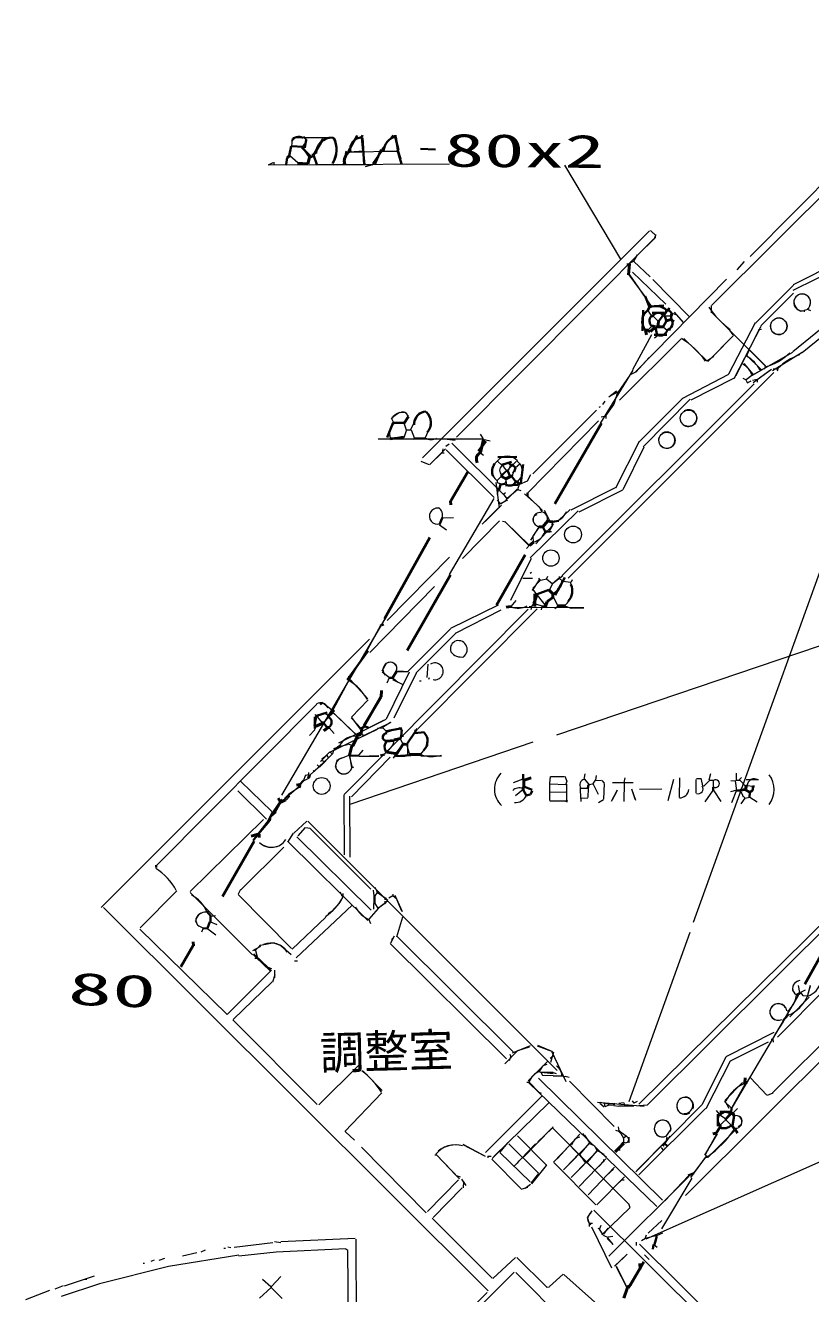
# Model space of a CAD drawing. Header units: millimetres. Extents: x -22015 to 140060, y -26591 to 87788.
# Drawn here: x 64660 to 81450, y 42796 to 69924 of the extents above; entities that cross this region are included whole.
import ezdxf

# ---------------------------------------------------------------- set-up
doc = ezdxf.new("R2010")
doc.units = ezdxf.units.MM
for name, color, linetype, lineweight in [('A_MED', 9, 'CONTINUOUS', 20), ('A_THIN', 8, 'CONTINUOUS', 15), ('CHECK', 2, 'CONTINUOUS', 35), ('P_LEADER', 140, 'CONTINUOUS', 20), ('P_NOMARK', 6, 'CONTINUOUS', 35), ('P_R', 5, 'CONTINUOUS', 40), ('P_R_MARK', 5, 'CONTINUOUS', 25), ('P_SIZE', 140, 'CONTINUOUS', 13), ('SYM', 4, 'CONTINUOUS', 25), ('TEXT', 7, 'CONTINUOUS', 13), ('TEXT_SHAPE', 7, 'CONTINUOUS', 30)]:
    doc.layers.add(name, color=color, linetype=linetype, lineweight=lineweight)
doc.styles.add('JP', font='msgothic.ttc')

msp = doc.modelspace()

# ---------------------------------------------------------------- linework, layer by layer
at = {"layer": 'A_MED', "lineweight": 20}
for p, q in [((72519, 67575), (72283, 67276)), ((70358, 67335), (70369, 67504)), ((71241, 67519), (70378, 67521)), ((70668, 67452), (70576, 67322)), ((70602, 67541), (70663, 67490)), ((70606, 67544), (70675, 67460)), ((70317, 67140), (70487, 66989)), ((71597, 67215), (72614, 67241)), ((71885, 67236), (71598, 67213)), ((71893, 67235), (71916, 66947)), ((72313, 67235), (72614, 67235)), ((69952, 66985), (69851, 66931)), ((71241, 66933), (69851, 66944)), ((69971, 66997), (69970, 66946)), ((69970, 66948), (70241, 66938)), ((69970, 66945), (72089, 66943)), ((73731, 66952), (70886, 66940)), ((76190, 66936), (77384, 64920)), ((78056, 65509), (78123, 65447)), ((78136, 65431), (78101, 65347)), ((78130, 65450), (78123, 65382)), ((78093, 65353), (73879, 61114)), ((78125, 65377), (77749, 65008)), ((77668, 64884), (77567, 64832)), ((77743, 65013), (77662, 64882)), ((82259, 64844), (81072, 64252)), ((77561, 64590), (77904, 64122)), ((77574, 64590), (78038, 63920)), ((78484, 63767), (78586, 63733)), ((79327, 63931), (79327, 63779)), ((78528, 63617), (78435, 63393)), ((79813, 62370), (80392, 63492)), ((78045, 63303), (77643, 62556)), ((78294, 63473), (78380, 63408)), ((81271, 62926), (80632, 62537)), ((76965, 61420), (77654, 62552)), ((80367, 62531), (80197, 62440)), ((80611, 62562), (80224, 62275)), ((80752, 62580), (80736, 62529)), ((80002, 62376), (80070, 62342)), ((80066, 62341), (80100, 62274)), ((77320, 62073), (77240, 61821)), ((72496, 61534), (72662, 61649)), ((72897, 61275), (73079, 61627)), ((73076, 61639), (73223, 61663)), ((77242, 61824), (77062, 61570)), ((72538, 61421), (72490, 61520)), ((72751, 61425), (72805, 61275)), ((73331, 61372), (73209, 61103)), ((72808, 61270), (72750, 61104)), ((72800, 61273), (72902, 61273)), ((72908, 61276), (72979, 61091)), ((73206, 61093), (72969, 61085)), ((74384, 61179), (74450, 61077)), ((74444, 61076), (74595, 61037)), ((73301, 60523), (73125, 60593)), ((74749, 60190), (75164, 60605)), ((74763, 60599), (74848, 60515)), ((74862, 60513), (74947, 60395)), ((75030, 60517), (74981, 60398)), ((75174, 60604), (75242, 60537)), ((74950, 60395), (74851, 60308)), ((74931, 60228), (74931, 60160)), ((75086, 60346), (75068, 60278)), ((74745, 60194), (74745, 60143)), ((74747, 60149), (74832, 60116)), ((75179, 60002), (74970, 59795)), ((73731, 58178), (74683, 59806)), ((75405, 59857), (75717, 59544)), ((75751, 59551), (75866, 59337)), ((74862, 59319), (74930, 59303)), ((75639, 59196), (75464, 58914)), ((75644, 59195), (75513, 58996)), ((75507, 58994), (75518, 58877)), ((75440, 58805), (75372, 58737)), ((75648, 58062), (75493, 57836)), ((75807, 58082), (75671, 58047)), ((75806, 58084), (75926, 57984)), ((75821, 57464), (75506, 57871)), ((75669, 58051), (75512, 57885)), ((75929, 57980), (75860, 57845)), ((75530, 57562), (75482, 57492)), ((75955, 57685), (76042, 57509)), ((74825, 57413), (73853, 56918)), ((75974, 57469), (75021, 57476)), ((76601, 57465), (75787, 57475)), ((75979, 57451), (76046, 57504)), ((72349, 57229), (70134, 53455)), ((72260, 57102), (71923, 56481)), ((72072, 56759), (71962, 56556)), ((72374, 56276), (72284, 56109)), ((73267, 56260), (73242, 55974)), ((71572, 55906), (71236, 55278)), ((72287, 56095), (72448, 55972)), ((72509, 55935), (72717, 55831)), ((72524, 55961), (72624, 55875)), ((73015, 56071), (72536, 55103)), ((72735, 56112), (72599, 56101)), ((72599, 56104), (72836, 56104)), ((70847, 55187), (70883, 55138)), ((71132, 55129), (71032, 55008)), ((71237, 55237), (71748, 54735)), ((71629, 55112), (71843, 54881)), ((71634, 55118), (71819, 54869)), ((71153, 54901), (71266, 54777)), ((72474, 55012), (71862, 54710)), ((72307, 54890), (72188, 54881)), ((72371, 54813), (72284, 54673)), ((72391, 54805), (72645, 54892)), ((73191, 54800), (73259, 54688)), ((71546, 54556), (71648, 54525)), ((72677, 54667), (72729, 54550)), ((72812, 54550), (72873, 54328)), ((72831, 54547), (72831, 54331)), ((71248, 54411), (71229, 54344)), ((71584, 54310), (71646, 54046)), ((71590, 54312), (71635, 54044)), ((71877, 54419), (71788, 54321)), ((71797, 54296), (72221, 54296)), ((71798, 54295), (72221, 54304)), ((72374, 54398), (72340, 54330)), ((73251, 54516), (73110, 54338)), ((73114, 54297), (73559, 54298)), ((70811, 53988), (70828, 53971)), ((70899, 54109), (70933, 54075)), ((70549, 53652), (70288, 53473)), ((70501, 53627), (70299, 53456)), ((77792, 53585), (78267, 53592)), ((71602, 52134), (71601, 53435)), ((70659, 52769), (70743, 52755)), ((70184, 52346), (69268, 51436)), ((69263, 51440), (69211, 51339)), ((72179, 51373), (72129, 51305)), ((68558, 50596), (68734, 50472)), ((69993, 49614), (69944, 49461)), ((81185, 49389), (81214, 49236)), ((81183, 49172), (79770, 46783)), ((81232, 49235), (81283, 49173)), ((81336, 49291), (81236, 49237)), ((81286, 49172), (81388, 49169)), ((80963, 48849), (80963, 48764)), ((80873, 48622), (80682, 48340)), ((75453, 48094), (75072, 47941)), ((75409, 47346), (75824, 47760)), ((75949, 47960), (75888, 47740)), ((79729, 47766), (79211, 46750)), ((75945, 47456), (76131, 47454)), ((76131, 47458), (76198, 47440)), ((76293, 47338), (77252, 46373)), ((80639, 47086), (80523, 47035)), ((77129, 46835), (77214, 46835)), ((77960, 46827), (77776, 46811)), ((77776, 45337), (79203, 46756)), ((79429, 46716), (79498, 46633)), ((79514, 46400), (79890, 46753)), ((79720, 46652), (79637, 46549)), ((75940, 46362), (75922, 46328)), ((77393, 46224), (77446, 46124)), ((77449, 46126), (77448, 46024)), ((77501, 46158), (77452, 46122)), ((77560, 46143), (77560, 46025)), ((79444, 46222), (79197, 45762)), ((76668, 45586), (76292, 45984)), ((76713, 46013), (76510, 45771)), ((73449, 45767), (73943, 45250)), ((74634, 45671), (75255, 45043)), ((74788, 45836), (74642, 45690)), ((76889, 45841), (76327, 45281)), ((79218, 45738), (78881, 45283)), ((79207, 45724), (78949, 45371)), ((79209, 45756), (79209, 45722)), ((77254, 45503), (76693, 44912)), ((74029, 45193), (74024, 45058)), ((75264, 45034), (75402, 45074)), ((77472, 45293), (76876, 44695)), ((78911, 45266), (78261, 44183)), ((73359, 44409), (74641, 43129)), ((77011, 44048), (77119, 43994)), ((78286, 44093), (78152, 44036)), ((71515, 43758), (71554, 43724)), ((78101, 43844), (78168, 43792)), ((69918, 42960), (69918, 42926)), ((75797, 42932), (75865, 42943))]:
    msp.add_line(p, q, dxfattribs=at)
for centre, radius, start, end in [((81304, 64020), 214, 171.6792, 253.6927), ((72731, 61367), 280, 82.5114, 145.8891), ((72732, 61547), 105, 278.0381, 124.5117), ((73109, 61461), 223, 338.2107, 58.6173), ((78836, 61525), 179, 149.5946, 119.0296), ((72714, 61193), 271, 125.9124, 202.6294), ((78374, 61052), 175, 161.4678, 126.9482), ((74890, 60394), 252, 121.8731, 234.0747), ((74966, 60440), 271, 38.1072, 141.8115), ((74934, 60404), 133, 127.7681, 226.5723), ((75023, 60385), 268, 305.8327, 34.3765), ((75616, 59348), 108, 102.2466, 233.6342), ((75666, 59352), 150, 81.3767, 260.2619), ((75671, 59365), 155, 342.5862, 82.2473), ((75926, 57846), 426, 310.2802, 22.8537), ((72462, 56143), 158, 24.4518, 226.7197), ((72466, 56168), 138, 334.2595, 129.6874), ((73416, 56107), 180, 257.4052, 120.5217), ((70973, 55276), 162, 16.45, 123.0338), ((71035, 55032), 165, 50.233, 140.998), ((72723, 54691), 401, 248.8664, 293.8157), ((73351, 54995), 710, 250.7298, 286.6234), ((71471, 54094), 180, 190.8458, 341.7543), ((68499, 50832), 213, 194.6482, 261.6621), ((68514, 50744), 212, 84.4412, 170.8773), ((68452, 50786), 148, 96.6876, 240.4088), ((78766, 46814), 180, 338.6665, 303.3797)]:
    msp.add_arc(centre, radius, start, end, dxfattribs=at)
at = {"layer": 'A_THIN', "lineweight": 15}
for p, q in [((80159, 64983), (85048, 69924)), ((84237, 68826), (79340, 63938)), ((71930, 66908), (72168, 66971)), ((73148, 60672), (78002, 65532)), ((78028, 65538), (78135, 65437)), ((77667, 64870), (78020, 64547)), ((77670, 64873), (78019, 64546)), ((80028, 64877), (79869, 64696)), ((82130, 64909), (81074, 64376)), ((77520, 64825), (77571, 64825)), ((77645, 64647), (78357, 63959)), ((78945, 50741), (83966, 64675)), ((77712, 62521), (79649, 64493)), ((78078, 64487), (78850, 63698)), ((81081, 64366), (80269, 63552)), ((82817, 64366), (81069, 62939)), ((80387, 63496), (81081, 64196)), ((82859, 64215), (81272, 62923)), ((77972, 63827), (78043, 63711)), ((78532, 63787), (78727, 63570)), ((80483, 62637), (79346, 63779)), ((81311, 63832), (81311, 63798)), ((81397, 63846), (81312, 63828)), ((81395, 63844), (81446, 63828)), ((78058, 63491), (77973, 63406)), ((78076, 63710), (78194, 63592)), ((78330, 63711), (78465, 63711)), ((78586, 63729), (78672, 63630)), ((80262, 63560), (79694, 62461)), ((78680, 63219), (77366, 61910)), ((78177, 63286), (78110, 63234)), ((79235, 62741), (78741, 63227)), ((79800, 63293), (79255, 62736)), ((79799, 63294), (79373, 62854)), ((79718, 63408), (79788, 63308)), ((79857, 62434), (80341, 63402)), ((80397, 63421), (80329, 63405)), ((80131, 62973), (80081, 62854)), ((80149, 62977), (80486, 62640)), ((77996, 62823), (77711, 62504)), ((79382, 62843), (79234, 62741)), ((80019, 62695), (80218, 62467)), ((80097, 62859), (80385, 62572)), ((80195, 62437), (81073, 62934)), ((80664, 62496), (76265, 58099)), ((77585, 62440), (77330, 62068)), ((77718, 62513), (77581, 62442)), ((79696, 62455), (78696, 61939)), ((80195, 62438), (80073, 62341)), ((80593, 62552), (80308, 62344)), ((80462, 62578), (80359, 62547)), ((80481, 62631), (80463, 62580)), ((80647, 62581), (80749, 62581)), ((80243, 62256), (76138, 58157)), ((79803, 62371), (78888, 61907)), ((80171, 62312), (80103, 62278)), ((80307, 62348), (80205, 62331)), ((80308, 62344), (80308, 62294)), ((77052, 61886), (77002, 61818)), ((77319, 62082), (77133, 61980)), ((77301, 62101), (77137, 61972)), ((78701, 61933), (77785, 61019)), ((78873, 61926), (77873, 60909)), ((72773, 61650), (72851, 61565)), ((76872, 61694), (75508, 60329)), ((76953, 61765), (76919, 61747)), ((76912, 61467), (75403, 59926)), ((77070, 61565), (76969, 61544)), ((77070, 61564), (77070, 61513)), ((72461, 61070), (72206, 61070)), ((74442, 61072), (72207, 61073)), ((72747, 61084), (72968, 61072)), ((73682, 61071), (73851, 61053)), ((74443, 61073), (73968, 61070)), ((73572, 60790), (73310, 60532)), ((73646, 60868), (73311, 60531)), ((73589, 60869), (73574, 60784)), ((73578, 60784), (73612, 60784)), ((73718, 60963), (73647, 60917)), ((73659, 60848), (74687, 59824)), ((74887, 59881), (73781, 60990)), ((74390, 60783), (74456, 60731)), ((77784, 61022), (77277, 60023)), ((77887, 60900), (77432, 59988)), ((73301, 60523), (73139, 60585)), ((75235, 60535), (75137, 60462)), ((75096, 60384), (75074, 60353)), ((75104, 60379), (75086, 60345)), ((75463, 60309), (75388, 60178)), ((75462, 60310), (75392, 60176)), ((74707, 60072), (74776, 59990)), ((74801, 59604), (74723, 60143)), ((74769, 59993), (74746, 59893)), ((74924, 60163), (74912, 60127)), ((74937, 60160), (74937, 60126)), ((75183, 59993), (74960, 59807)), ((75185, 59994), (75253, 59976)), ((75218, 60110), (75186, 59991)), ((75389, 60177), (75224, 60100)), ((77268, 60029), (76322, 59553)), ((77427, 59981), (76497, 59513)), ((74746, 59773), (74815, 59690)), ((74972, 59772), (74815, 59689)), ((74931, 59753), (74816, 59680)), ((74889, 59884), (74940, 59817)), ((74926, 59928), (74892, 59894)), ((74951, 59822), (74934, 59754)), ((75332, 59901), (75663, 59609)), ((74839, 59664), (74427, 59258)), ((74776, 59604), (74490, 59314)), ((75456, 58535), (76477, 59542)), ((75662, 59605), (75696, 59521)), ((76311, 59567), (76061, 59337)), ((74007, 58523), (74801, 59325)), ((74862, 59319), (74930, 59303)), ((74925, 59295), (75430, 58803)), ((74927, 59297), (75426, 58800)), ((75932, 59229), (75577, 58836)), ((75944, 59254), (75847, 59073)), ((75917, 59266), (75917, 59232)), ((75928, 59300), (75928, 59266)), ((75928, 59266), (75928, 59232)), ((89247, 59229), (76016, 54742)), ((75843, 59097), (75911, 59097)), ((73731, 58547), (72393, 57191)), ((75477, 58520), (75036, 57622)), ((75298, 58100), (75501, 58100)), ((75400, 58100), (75501, 58100)), ((75483, 58221), (75450, 58203)), ((75633, 58097), (75669, 58048)), ((75825, 58133), (75804, 58084)), ((76150, 58152), (75928, 57982)), ((76077, 58101), (75928, 57978)), ((76077, 58134), (76077, 58100)), ((76077, 58100), (76145, 58033)), ((76350, 58066), (76329, 58017)), ((72023, 56508), (73406, 57923)), ((76145, 58036), (76331, 58013)), ((74770, 57522), (73751, 57021)), ((75146, 57625), (75039, 57494)), ((75532, 57555), (75707, 57505)), ((71473, 53474), (75414, 57438)), ((75601, 57442), (73050, 54877)), ((75432, 57492), (75483, 57492)), ((75486, 57491), (75470, 57423)), ((75705, 57491), (75687, 57424)), ((76208, 57502), (76329, 57457)), ((76330, 57468), (76601, 57466)), ((78777, 44897), (91207, 57304)), ((73752, 57018), (72838, 56102)), ((72020, 56797), (66279, 51055)), ((73013, 56074), (73857, 56914)), ((71610, 55927), (71985, 55521)), ((72865, 56091), (72376, 55087)), ((72442, 55970), (72389, 55853)), ((73089, 55902), (73123, 55902)), ((73296, 55968), (73278, 55935)), ((70889, 55406), (67465, 51956)), ((71019, 55430), (71235, 55267)), ((71988, 55501), (71636, 55128)), ((71988, 55501), (71636, 55128)), ((70898, 55137), (71007, 55008)), ((71223, 55239), (71755, 54737)), ((71363, 54577), (72373, 55085)), ((70842, 54850), (70732, 54733)), ((70853, 54937), (70842, 54852)), ((71170, 54381), (72191, 54872)), ((72291, 55040), (72003, 54902)), ((72470, 55016), (72296, 54905)), ((72311, 54891), (72393, 54805)), ((72985, 54854), (72985, 54787)), ((71393, 54508), (71545, 54544)), ((75507, 54591), (71597, 53260)), ((71899, 54738), (71833, 54769)), ((72696, 54719), (72747, 54719)), ((71226, 54341), (70950, 54058)), ((71168, 54383), (70993, 54202)), ((71108, 54304), (71000, 54226)), ((71104, 54313), (71136, 54261)), ((71170, 54379), (71222, 54347)), ((71593, 54314), (71339, 54212)), ((72458, 54271), (71634, 53426)), ((72570, 54318), (72524, 54247)), ((70738, 53881), (71142, 54256)), ((70838, 53966), (71058, 54170)), ((70999, 54196), (70966, 54179)), ((71002, 54197), (71053, 54181)), ((71329, 54214), (71281, 54061)), ((71679, 54055), (71628, 54039)), ((69269, 53750), (69929, 53106)), ((70641, 53873), (70610, 53771)), ((70715, 53815), (70614, 53762)), ((70711, 53893), (70643, 53877)), ((70712, 53940), (70712, 53889)), ((69203, 53550), (69819, 52943)), ((71471, 53468), (71477, 52184)), ((70316, 53439), (70233, 53352)), ((69755, 52939), (68185, 51396)), ((69893, 53024), (69910, 53008)), ((70400, 52645), (70681, 52904)), ((70703, 52904), (76033, 47568)), ((70385, 52643), (70266, 52452)), ((70490, 52586), (70653, 52767)), ((70745, 52754), (72049, 51451)), ((71981, 50777), (70280, 52458)), ((70467, 52565), (72054, 50998)), ((67896, 51412), (67112, 50621)), ((69516, 50043), (68186, 51380)), ((70348, 50180), (69211, 51335)), ((71385, 51392), (71448, 51274)), ((71415, 51321), (71448, 51303)), ((71450, 51356), (71450, 51306)), ((72099, 51423), (72112, 51305)), ((72130, 51493), (72190, 51380)), ((72163, 51442), (72181, 51375)), ((72183, 51381), (72352, 51262)), ((72188, 51386), (72408, 51216)), ((72518, 51306), (72433, 51254)), ((72517, 51341), (72517, 51307)), ((72519, 51309), (72599, 51242)), ((72560, 51321), (72705, 50987)), ((66331, 51059), (74555, 42859)), ((71645, 51107), (70452, 49981)), ((72200, 51031), (72003, 50803)), ((72107, 51138), (72102, 51019)), ((72130, 51139), (72197, 51038)), ((72345, 51140), (72196, 51034)), ((72406, 51193), (72200, 51034)), ((72344, 51152), (72361, 51135)), ((72348, 51256), (72347, 51222)), ((72347, 51188), (72347, 51155)), ((72348, 51256), (72381, 51256)), ((72596, 51239), (72713, 50967)), ((82185, 51039), (77960, 46835)), ((68722, 50874), (68620, 50861)), ((68621, 50749), (68754, 50693)), ((71087, 50850), (70361, 50161)), ((72003, 50798), (72038, 50714)), ((72723, 50846), (72597, 50420)), ((81889, 50907), (77778, 46847)), ((67106, 50591), (68974, 48770)), ((68463, 50612), (68428, 50528)), ((78871, 50524), (77561, 46899)), ((69688, 50222), (69514, 50129)), ((69672, 50236), (69579, 50142)), ((69665, 50254), (69682, 50237)), ((69684, 50248), (69987, 50305)), ((69990, 50292), (70127, 50243)), ((70125, 50240), (70340, 50049)), ((72461, 50285), (74944, 47822)), ((72542, 50445), (72466, 50295)), ((72539, 50421), (72488, 50370)), ((72600, 50442), (75087, 47965)), ((83888, 50344), (80636, 47092)), ((69548, 50154), (69582, 50136)), ((69566, 49970), (69616, 49970)), ((69578, 50137), (69622, 49971)), ((70412, 49916), (70480, 49916)), ((69896, 49690), (68972, 48767)), ((69820, 49788), (69922, 49754)), ((69986, 49717), (69986, 49548)), ((69937, 49463), (69103, 48657)), ((81443, 49389), (81383, 49171)), ((81438, 49373), (81386, 49170)), ((81778, 49322), (80742, 48282)), ((81418, 49140), (81008, 48720)), ((80665, 48379), (79634, 47860)), ((80672, 48309), (80638, 48241)), ((75433, 48067), (75183, 47992)), ((75606, 48096), (75934, 47979)), ((75610, 48108), (75933, 47974)), ((80544, 48178), (79727, 47771)), ((80606, 48240), (80640, 48240)), ((80644, 48240), (80646, 48173)), ((74913, 47711), (75183, 47987)), ((75037, 47878), (75003, 47777)), ((75016, 47915), (75034, 47882)), ((75943, 47878), (75881, 47827)), ((76223, 47330), (75927, 47962)), ((79637, 47852), (79124, 46836)), ((75719, 47665), (75649, 47548)), ((75656, 47541), (75690, 47523)), ((75945, 47526), (75674, 47526)), ((75686, 47523), (75720, 47461)), ((75945, 47496), (75691, 47528)), ((75808, 47701), (75723, 47668)), ((75945, 47525), (76012, 47507)), ((75385, 47323), (75436, 47323)), ((78164, 44661), (75421, 47312)), ((75430, 47317), (75638, 47103)), ((78280, 44797), (75629, 47404)), ((75945, 47458), (75725, 47460)), ((76200, 47445), (76284, 47428)), ((79992, 47311), (79619, 46927)), ((80042, 47269), (79768, 46779)), ((80517, 47045), (80164, 47413)), ((75705, 47021), (74500, 45814)), ((75640, 47106), (75689, 47085)), ((74675, 45729), (75852, 46874)), ((77892, 46801), (76892, 46888)), ((76946, 46872), (77033, 46789)), ((76960, 46889), (77045, 46871)), ((77044, 46869), (77044, 46801)), ((77047, 46875), (77133, 46847)), ((77132, 46828), (77047, 46795)), ((77214, 46835), (77248, 46835)), ((77245, 46817), (77347, 46804)), ((77248, 46869), (77248, 46835)), ((77349, 46873), (77450, 46887)), ((77349, 46816), (77671, 46814)), ((77456, 46881), (77471, 46819)), ((77634, 46917), (77669, 46868)), ((77738, 46904), (77672, 46868)), ((77737, 45431), (79125, 46834)), ((79612, 46909), (79745, 46778)), ((79619, 46919), (79705, 46764)), ((78465, 46312), (78438, 46414)), ((79509, 46623), (79630, 46542)), ((79635, 46516), (79753, 46398)), ((75180, 46175), (75810, 45539)), ((75287, 45694), (75914, 46334)), ((75920, 46332), (75614, 46045)), ((75935, 46337), (76759, 45506)), ((75935, 46333), (77553, 44719)), ((76030, 45680), (76519, 46205)), ((76569, 46222), (76737, 46021)), ((76613, 46189), (76728, 46012)), ((77279, 46290), (77347, 46274)), ((77333, 46363), (77351, 46278)), ((77407, 46241), (77509, 46174)), ((78442, 46162), (78288, 45954)), ((78377, 46141), (78355, 46040)), ((78357, 46148), (78469, 46311)), ((79454, 46213), (79184, 45757)), ((79843, 46298), (79250, 45707)), ((71849, 45926), (73233, 44524)), ((74017, 45986), (74478, 45741)), ((74500, 45729), (74018, 45986)), ((74972, 46021), (74804, 45821)), ((74931, 45982), (74845, 45882)), ((74995, 46000), (75632, 45371)), ((75113, 45522), (75570, 46004)), ((76302, 45972), (75951, 45606)), ((76719, 46008), (76164, 45441)), ((76879, 45849), (76674, 45610)), ((76721, 46010), (76824, 45962)), ((76829, 45960), (76881, 45860)), ((76877, 45864), (77029, 45779)), ((76896, 45878), (77088, 45717)), ((78274, 45973), (77712, 45405)), ((82764, 46114), (77925, 43961)), ((78258, 45921), (78293, 45872)), ((73416, 45767), (73450, 45767)), ((73450, 45767), (73870, 45326)), ((74551, 45735), (74619, 45735)), ((74551, 45735), (74551, 45701)), ((74803, 45817), (75453, 45188)), ((75209, 45635), (75173, 45586)), ((76859, 44694), (75958, 45602)), ((76488, 45782), (76225, 45502)), ((76629, 45590), (76382, 45329)), ((76499, 45787), (76625, 45607)), ((77071, 45678), (76499, 45089)), ((77020, 45622), (76922, 45517)), ((77021, 45633), (77038, 45616)), ((77024, 45669), (77024, 45636)), ((73871, 45326), (73957, 45297)), ((75634, 45365), (75471, 45156)), ((75492, 45148), (75800, 45535)), ((77233, 45461), (77084, 45321)), ((78852, 45312), (77135, 43596)), ((78838, 45314), (78334, 44783)), ((73918, 45228), (73259, 44552)), ((74003, 45062), (73378, 44428)), ((73987, 45242), (74075, 45110)), ((75460, 45132), (75345, 45043)), ((77414, 45229), (77298, 45124)), ((77410, 45245), (77426, 45228)), ((77429, 45231), (77463, 45231)), ((76775, 44565), (76677, 44435)), ((76814, 44580), (81119, 40305)), ((76986, 44053), (77586, 44633)), ((77559, 44724), (77582, 44640)), ((76670, 44434), (76713, 44300)), ((76715, 44301), (76783, 44301)), ((76715, 44301), (76715, 44233)), ((76968, 44251), (76936, 44182)), ((78266, 44360), (77979, 44089)), ((71711, 43977), (70123, 43906)), ((71729, 43958), (71744, 40061)), ((77203, 43340), (76774, 44217)), ((76900, 44198), (76933, 44180)), ((76927, 44178), (77008, 44057)), ((77112, 44194), (77018, 44066)), ((77098, 43979), (77227, 43850)), ((77110, 43988), (77223, 43846)), ((77222, 44018), (77120, 44004)), ((77919, 43977), (77832, 43929)), ((77933, 44049), (77915, 43982)), ((78152, 44041), (77919, 43975)), ((68021, 43605), (68329, 43678)), ((68502, 43727), (68413, 43684)), ((68904, 43770), (68938, 43770)), ((68988, 43800), (69056, 43784)), ((69124, 43793), (69954, 43892)), ((69225, 43607), (70022, 43692)), ((70123, 43883), (69986, 43905)), ((70022, 43693), (71512, 43764)), ((71548, 43722), (71574, 40044)), ((77722, 43896), (77722, 43829)), ((77790, 43855), (81218, 40462)), ((67175, 43447), (67209, 43447)), ((67413, 43514), (67344, 43482)), ((67632, 43551), (67512, 43502)), ((69224, 43616), (67718, 43375)), ((74656, 43122), (75140, 43572)), ((75168, 43570), (75802, 42943)), ((77531, 43637), (77254, 43386)), ((77530, 43639), (77279, 43399)), ((77899, 43626), (78000, 43525)), ((65495, 42963), (66141, 43174)), ((67718, 43378), (66242, 43008)), ((70123, 43162), (69926, 42952)), ((73224, 41377), (75113, 43257)), ((75147, 43246), (77229, 41157)), ((75866, 42947), (76161, 43212)), ((77029, 42445), (76176, 43208)), ((77284, 43387), (77519, 42931)), ((77291, 43384), (77518, 42934)), ((65177, 42865), (64660, 42666)), ((65466, 42966), (65292, 42891)), ((66242, 43006), (65428, 42738)), ((65921, 43108), (65971, 43108)), ((69913, 42931), (69667, 42702)), ((69729, 43108), (69910, 42951)), ((69918, 42926), (70154, 42690)), ((73168, 41435), (74532, 42823))]:
    msp.add_line(p, q, dxfattribs=at)
for centre, radius in [((80770, 63488), 177), ((78840, 61521), 176), ((78378, 61049), 173), ((76371, 59033), 180), ((75898, 58529), 175), ((70995, 53655), 180)]:
    msp.add_circle(centre, radius, dxfattribs=at)
for centre, radius, start, end in [((81270, 63999), 180, 309.8351, 283.7647), ((81272, 64002), 176, 336.3345, 104.8717), ((80976, 65059), 2061, 214.3996, 232.6974), ((80769, 63488), 178, 156.8913, 106.2389), ((77810, 61772), 1697, 34.773, 58.8097), ((79840, 62348), 367, 15.5808, 63.9224), ((79766, 62261), 665, 25.7867, 61.3391), ((80190, 63742), 1156, 284.5373, 314.6818), ((81651, 61674), 1282, 110.1094, 134.8249), ((73337, 61342), 276, 241.156, 295.9545), ((75459, 59195), 327, 280.8968, 342.7231), ((73922, 56588), 175, 118.8588, 200.2168), ((73918, 56575), 189, 306.374, 115.7751), ((73979, 56683), 270, 215.0853, 282.4636), ((73422, 56106), 176, 226.6001, 226.6001), ((71034, 54988), 1069, 29.1112, 59.0288), ((71706, 54350), 368, 83.5619, 152.2564), ((72256, 54666), 292, 296.5715, 353.7496), ((71469, 54086), 175, 87.7867, 321.8348), ((66761, 50815), 1278, 28.2989, 57.5009), ((67855, 50667), 747, 23.6659, 61.7555), ((70765, 51576), 745, 299.8996, 338.4951), ((70434, 51829), 1158, 303.6793, 331.1225), ((72225, 51322), 567, 206.5319, 247.3457), ((69914, 49895), 401, 31.2501, 113.9612), ((80675, 49465), 772, 292.3787, 337.5467), ((80756, 48822), 177, 30.9223, 265.5134), ((80758, 48821), 180, 153.6391, 296.0187), ((80763, 48816), 182, 9.1365, 152.9056), ((75748, 47227), 332, 106.0651, 162.9029), ((75894, 47462), 235, 359.3512, 59.2727), ((80393, 46511), 859, 115.5576, 151.8601), ((78773, 46813), 185, 90.2138, 258.7416), ((78749, 46828), 182, 266.7282, 82.3388), ((78286, 46327), 179, 29.9356, 292.8542), ((78285, 46328), 178, 339.9263, 283.6762), ((79847, 46470), 136, 266.6442, 107.8085), ((79872, 46483), 115, 285.9392, 81.621), ((76576, 45908), 246, 104.0628, 165.2664), ((77493, 46093), 68.5, 236.9287, 84.485), ((77846, 47672), 2398, 305.6096, 325.4693), ((73849, 45452), 527, 72.7899, 141.7125), ((73862, 45382), 596, 75.9633, 128.8461), ((76820, 44398), 140, 119.8101, 241.6168)]:
    msp.add_arc(centre, radius, start, end, dxfattribs=at)
at = {"layer": 'CHECK', "lineweight": 30}
msp.add_line((67457, 51961), (67456, 51910), dxfattribs=at)
at = {"layer": 'CHECK', "lineweight": 40}
msp.add_line((68245, 50242), (67984, 49789), dxfattribs=at)
at = {"layer": 'CHECK', "lineweight": 15}
for p, q in [((77124, 46500), (77126, 46496)), ((77139, 46511), (77139, 46511)), ((78285, 45962), (78285, 45962)), ((78294, 45947), (78294, 45947)), ((78308, 45924), (78308, 45924)), ((78324, 45950), (78324, 45950)), ((78339, 45908), (78350, 45920)), ((78339, 45909), (78339, 45909))]:
    msp.add_line(p, q, dxfattribs=at)
at = {"layer": 'P_LEADER', "lineweight": 15}
for p, q in [((69099, 48650), (70898, 46845)), ((71789, 47681), (70933, 46837)), ((71880, 47556), (72289, 47139)), ((72280, 47089), (71492, 46266)), ((71506, 46259), (71695, 46076))]:
    msp.add_line(p, q, dxfattribs=at)
msp.add_arc((70875, 46245), 1640, 31.5574, 53.3593, dxfattribs=at)
at = {"layer": 'P_NOMARK', "lineweight": 40}
for p, q in [((75983, 59687), (76979, 61413)), ((75350, 58599), (74737, 57519)), ((73748, 58168), (72825, 56550)), ((69554, 52471), (68872, 51288)), ((69656, 52628), (69486, 52579)), ((69658, 52622), (69658, 52554)), ((81942, 50517), (81326, 49419))]:
    msp.add_line(p, q, dxfattribs=at)
at = {"layer": 'P_NOMARK', "lineweight": 30}
for p, q in [((69882, 52911), (69647, 52631)), ((69954, 53102), (69841, 52881)), ((69899, 53010), (69889, 52909)), ((69828, 52875), (69531, 52489))]:
    msp.add_line(p, q, dxfattribs=at)
at = {"layer": 'P_R', "lineweight": 40}
msp.add_line((73311, 58971), (72341, 57232), dxfattribs=at)
at = {"layer": 'P_R', "lineweight": 30}
msp.add_line((72315, 57116), (72281, 57098), dxfattribs=at)
at = {"layer": 'P_R_MARK', "lineweight": 30}
msp.add_line((73569, 59384), (73517, 59249), dxfattribs=at)
at = {"layer": 'P_R_MARK', "lineweight": 20}
for p, q in [((73518, 59241), (73668, 59136)), ((73574, 59388), (73811, 59396))]:
    msp.add_line(p, q, dxfattribs=at)
for centre, radius, start, end in [((73470, 59427), 171, 83.5288, 286.3236), ((73417, 59457), 164, 334.3511, 63.0925)]:
    msp.add_arc(centre, radius, start, end, dxfattribs=at)
at = {"layer": 'SYM', "lineweight": 15}
for centre, radius, start, end in [((75885, 59673), 377, 276.6363, 337.2542), ((75197, 57863), 403, 247.3912, 298.4511), ((69924, 52709), 365, 225.7239, 326.4433), ((69922, 52715), 373, 230.1262, 289.8198), ((81234, 49314), 172, 107.017, 199.7669), ((81226, 49331), 161, 92.3291, 242.3563), ((81247, 49568), 433, 289.4718, 345.5831), ((80614, 49246), 536, 311.2618, 353.6472)]:
    msp.add_arc(centre, radius, start, end, dxfattribs=at)
at = {"layer": 'SYM', "lineweight": 30}
msp.add_arc((75733, 58115), 413, 300.5056, 348.7272, dxfattribs=at)
at = {"layer": 'TEXT_SHAPE', "lineweight": 30}
for p, q in [((71757, 67572), (71570, 67237)), ((71865, 67574), (71849, 67523)), ((70342, 67338), (70301, 67134)), ((70361, 67338), (70582, 67327)), ((70571, 67312), (70759, 67124)), ((70585, 67321), (70738, 67102)), ((70667, 67486), (70635, 67308)), ((70824, 67146), (71027, 67494)), ((71852, 67522), (71880, 67234)), ((71902, 66952), (71869, 67522)), ((72570, 67541), (72636, 67262)), ((72579, 67542), (72622, 67254)), ((73105, 67282), (73427, 67272)), ((70258, 67099), (70236, 66947)), ((70805, 67123), (70736, 67092)), ((70826, 67135), (70890, 66948)), ((71529, 67236), (71468, 66954)), ((72298, 67260), (72087, 66966)), ((72267, 67272), (72137, 66967)), ((72616, 67257), (72705, 66960)), ((72626, 67256), (72682, 67062)), ((77916, 64131), (78007, 63896)), ((77871, 63832), (77855, 63393)), ((78312, 63931), (78003, 63908)), ((78309, 63778), (78064, 63778)), ((78428, 63881), (78411, 63830)), ((78415, 63830), (78486, 63765)), ((78296, 63727), (78197, 63590)), ((78371, 63605), (78296, 63474)), ((78330, 63711), (78360, 63608)), ((78465, 63711), (78465, 63643)), ((78379, 63305), (78108, 63305)), ((78136, 63473), (78167, 63287)), ((72527, 61431), (72398, 61112)), ((72546, 61425), (72750, 61425)), ((72852, 61556), (72760, 61415)), ((72748, 61109), (72461, 61086)), ((72745, 61125), (72463, 61075)), ((73210, 61088), (72969, 61087)), ((74762, 60688), (75168, 60697)), ((74850, 60522), (75057, 60587)), ((74862, 60522), (74982, 60568)), ((74987, 60570), (75038, 60519)), ((75085, 60515), (75135, 60464)), ((75303, 60528), (75253, 60133)), ((74949, 60397), (74983, 60397)), ((74973, 60392), (75023, 60274)), ((75064, 60276), (75150, 60159)), ((75142, 60462), (75114, 60376)), ((74822, 60111), (74788, 59993)), ((74915, 60118), (74830, 60106)), ((75187, 60098), (74927, 60079)), ((75397, 59924), (75397, 59857)), ((75725, 59198), (75776, 59097)), ((76065, 59328), (75918, 59302)), ((75775, 59097), (75843, 59097)), ((76193, 58112), (75985, 57738)), ((75856, 57848), (75603, 57760)), ((75788, 57507), (75703, 57489)), ((71986, 56543), (71543, 55928)), ((71585, 56002), (71581, 55900)), ((72446, 55969), (72531, 55969)), ((72593, 56107), (72518, 55976)), ((70966, 55398), (71017, 55439)), ((70877, 55141), (70843, 54938)), ((70851, 55137), (70850, 54886)), ((71112, 55226), (70888, 55155)), ((71035, 55003), (71119, 54902)), ((72000, 54898), (71915, 54931)), ((72383, 54825), (72711, 54895)), ((72647, 54890), (72710, 54857)), ((72706, 54854), (72693, 54719)), ((73038, 54875), (72802, 54528)), ((72985, 54784), (73187, 54805)), ((72736, 54545), (72580, 54345)), ((72743, 54566), (72588, 54323)), ((72698, 54718), (72678, 54669)), ((72764, 54550), (72798, 54550)), ((72764, 54539), (72797, 54539)), ((72980, 54790), (72816, 54549)), ((73256, 54686), (73253, 54517)), ((71389, 54518), (71288, 54450)), ((71595, 54300), (71798, 54308)), ((72340, 54325), (72255, 54310)), ((72577, 54347), (72577, 54314)), ((73115, 54330), (72577, 54296)), ((70610, 53771), (70525, 53687)), ((75303, 53911), (75303, 53792)), ((70291, 53463), (70206, 53379)), ((75307, 53576), (75371, 53455)), ((75320, 53643), (75495, 53572)), ((75454, 53476), (75370, 53452)), ((75493, 53554), (75459, 53475)), ((76704, 53677), (76688, 53609)), ((79368, 53627), (79368, 53543)), ((79876, 53560), (79944, 53560)), ((80060, 53574), (80146, 53526)), ((80147, 53527), (80146, 53409)), ((80210, 53558), (80148, 53525)), ((80216, 53645), (80212, 53560)), ((80215, 53645), (80249, 53645)), ((76217, 53340), (76251, 53322)), ((70012, 53092), (69917, 53006)), ((72127, 51306), (72127, 51138)), ((68543, 50972), (68626, 50869)), ((68606, 50750), (68557, 50614)), ((68620, 50864), (68619, 50746)), ((68466, 50610), (68568, 50611)), ((69535, 50061), (69914, 49694)), ((69621, 49974), (69821, 49786)), ((80969, 48759), (80857, 48635)), ((79770, 46685), (79509, 46685)), ((79601, 46687), (79518, 46633)), ((79723, 46663), (79604, 46692)), ((79755, 46787), (79754, 46652)), ((79466, 46632), (79465, 46377)), ((79635, 46550), (79635, 46516)), ((79813, 46600), (79783, 46396)), ((77348, 46278), (77398, 46227)), ((77348, 45905), (77360, 45855)), ((77442, 46029), (77351, 45907)), ((78329, 46008), (78380, 45958)), ((79209, 45722), (79243, 45722)), ((78952, 45373), (78834, 45320)), ((78164, 44029), (78111, 43844)), ((78090, 43847), (78079, 43745))]:
    msp.add_line(p, q, dxfattribs=at)
at = {"layer": 'TEXT_SHAPE', "lineweight": 40}
for p, q in [((72564, 67573), (72564, 67539)), ((70308, 67134), (70263, 67101)), ((70732, 67099), (70697, 66964)), ((70818, 67149), (70784, 67149)), ((70479, 66980), (70698, 66959)), ((77580, 64824), (77554, 64589)), ((78007, 63897), (77972, 63829)), ((78381, 63829), (78310, 63729)), ((78381, 63829), (78415, 63829)), ((78486, 63760), (78469, 63709)), ((78042, 63710), (78076, 63710)), ((78059, 63494), (78127, 63478)), ((78198, 63592), (78181, 63473)), ((78310, 63725), (78327, 63708)), ((78468, 63634), (78365, 63602)), ((77919, 63406), (77939, 63305)), ((77922, 63406), (77973, 63406)), ((78019, 63371), (77969, 63399)), ((78128, 63472), (78025, 63377)), ((78143, 63474), (78176, 63474)), ((78176, 63474), (78295, 63474)), ((74454, 61069), (74390, 60785)), ((74503, 61028), (74347, 60816)), ((75034, 60515), (75085, 60515)), ((74119, 60378), (73760, 59751)), ((74846, 60278), (74930, 60226)), ((74847, 60312), (74847, 60278)), ((75036, 60273), (74933, 60225)), ((75033, 60279), (75067, 60279)), ((75152, 60160), (75185, 60160)), ((75182, 60158), (75217, 60109)), ((73751, 59753), (73760, 59669)), ((75640, 59198), (75725, 59198)), ((75821, 59321), (75722, 59201)), ((75827, 59320), (75929, 59303)), ((75527, 58870), (75442, 58801)), ((75856, 57847), (75941, 57763)), ((75605, 57761), (75531, 57560)), ((75551, 57762), (75550, 57492)), ((75818, 57595), (75783, 57511)), ((75936, 57684), (75819, 57598)), ((75941, 57763), (75941, 57678)), ((75042, 57495), (74940, 57481)), ((76042, 57509), (76211, 57509)), ((72260, 57114), (72277, 57098)), ((72278, 55698), (72269, 55563)), ((72278, 55698), (72269, 55563)), ((72265, 55563), (71900, 54944)), ((72263, 55564), (71905, 54945)), ((71139, 55157), (71139, 55123)), ((71239, 55244), (71143, 55152)), ((71241, 55275), (71241, 55241)), ((71008, 54993), (70855, 54927)), ((71003, 55005), (71037, 55005)), ((71123, 54902), (71040, 54832)), ((71121, 54903), (71155, 54903)), ((71854, 54887), (71837, 54768)), ((71919, 54936), (71850, 54886)), ((72288, 55054), (72305, 55037)), ((71763, 54710), (71658, 54509)), ((71834, 54765), (71750, 54730)), ((72544, 54627), (72374, 54614)), ((72679, 54670), (72543, 54639)), ((72730, 54550), (72764, 54550)), ((71288, 54450), (71255, 54432)), ((71642, 54516), (71591, 54313)), ((72388, 54379), (72577, 54352)), ((72882, 54331), (73119, 54331)), ((70732, 53889), (70716, 53821)), ((75319, 53792), (75319, 53640)), ((75476, 53830), (75323, 53782)), ((70524, 53690), (70456, 53674)), ((70528, 53686), (70512, 53618)), ((75317, 53641), (75299, 53608)), ((75302, 53607), (75302, 53573)), ((80062, 53581), (79943, 53565)), ((80062, 53645), (80062, 53577)), ((80097, 53660), (80064, 53642)), ((70154, 53363), (69962, 53092)), ((70113, 53317), (69997, 53101)), ((70063, 53397), (70114, 53312)), ((70222, 53360), (70119, 53312)), ((68250, 50323), (68257, 50239)), ((81224, 49230), (81156, 49179)), ((80047, 47309), (80029, 47276)), ((80054, 47413), (80041, 47311)), ((80096, 47323), (80045, 47307)), ((79516, 46398), (79516, 46347)), ((79720, 46652), (79754, 46652)), ((79754, 46652), (79788, 46652)), ((79768, 46397), (79820, 46313)), ((79792, 46653), (79808, 46602)), ((79430, 46232), (79362, 46216)), ((79510, 46351), (79429, 46230)), ((79836, 46313), (79890, 46231)), ((77457, 46016), (77269, 45829)), ((77886, 43478), (77559, 42918)), ((77795, 43440), (77806, 43323)), ((77796, 43326), (77600, 42986)), ((77532, 42931), (77453, 42698)), ((77605, 42982), (77524, 42934))]:
    msp.add_line(p, q, dxfattribs=at)
at = {"layer": 'TEXT_SHAPE', "lineweight": 20}
for p, q in [((75300, 53800), (75093, 53723)), ((75875, 53709), (75886, 53856)), ((75896, 53859), (76184, 53861)), ((76194, 53865), (76237, 53761)), ((76236, 53759), (76218, 53692)), ((76620, 53913), (76603, 53794)), ((76614, 53799), (76713, 53679)), ((76840, 53780), (76787, 53697)), ((76844, 53771), (76979, 53776)), ((76865, 53878), (76848, 53776)), ((76983, 53774), (77034, 53712)), ((77217, 53727), (77454, 53727)), ((77466, 53727), (77455, 53322)), ((77475, 53828), (77457, 53726)), ((77471, 53727), (77657, 53727)), ((78519, 53792), (78395, 53337)), ((78644, 53829), (78638, 53407)), ((78998, 53796), (78997, 53498)), ((79114, 53807), (79013, 53806)), ((79142, 53660), (79120, 53797)), ((79290, 53772), (79161, 53647)), ((79283, 53779), (79368, 53779)), ((79368, 53779), (79368, 53627)), ((79834, 53762), (79866, 53559)), ((79860, 53932), (79859, 53780)), ((79860, 53932), (79859, 53771)), ((79859, 53780), (79927, 53780)), ((79931, 53783), (80064, 53647)), ((80071, 53797), (80334, 53797)), ((75300, 53575), (75142, 53443)), ((75865, 53709), (75864, 53506)), ((75865, 53506), (75864, 53343)), ((76216, 53525), (75877, 53519)), ((75878, 53704), (76217, 53687)), ((76228, 53523), (76227, 53337)), ((76230, 53692), (76229, 53523)), ((76522, 53608), (76691, 53608)), ((76525, 53608), (76528, 53388)), ((76692, 53608), (76689, 53405)), ((76792, 53696), (76707, 53681)), ((76798, 53695), (76907, 53479)), ((77034, 53710), (77021, 53371)), ((77316, 53568), (77189, 53326)), ((77309, 53546), (77208, 53359)), ((77619, 53597), (77706, 53355)), ((77626, 53576), (77691, 53378)), ((79355, 53552), (79186, 53319)), ((79379, 53550), (79531, 53320)), ((79875, 53565), (79739, 53531)), ((79978, 53493), (80010, 53425)), ((80097, 53665), (80216, 53653)), ((75877, 53338), (76216, 53337)), ((76686, 53395), (76538, 53385)), ((76538, 53388), (76538, 53321)), ((77019, 53361), (76918, 53293)), ((80147, 53405), (80045, 53388)), ((80150, 53414), (80309, 53313))]:
    msp.add_line(p, q, dxfattribs=at)
at = {"layer": 'TEXT_SHAPE', "lineweight": 15}
for p, q in [((79308, 53917), (79276, 53781)), ((79741, 53770), (79843, 53766)), ((79974, 53835), (79923, 53784)), ((79865, 53564), (79760, 53295)), ((79944, 53560), (79943, 53527)), ((79948, 53531), (79981, 53497)), ((80041, 53394), (79959, 53273)), ((80015, 53430), (80049, 53396))]:
    msp.add_line(p, q, dxfattribs=at)
at = {"layer": 'TEXT_SHAPE', "lineweight": 30}
for centre, radius, start, end in [((72685, 67200), 370, 109.5852, 172.1586), ((70506, 67370), 172, 61.0474, 150.0524), ((71226, 67179), 350, 90.0027, 179.4324), ((70740, 67267), 573, 328.8174, 26.2933), ((70862, 67273), 454, 333.298, 34.2792), ((71869, 67269), 263, 93.8492, 190.7146), ((78155, 63592), 305, 127.3818, 218.5181), ((78143, 63585), 336, 45.6892, 113.4162), ((78192, 63644), 132, 38.8884, 150.146), ((78155, 63602), 150, 136.4389, 229.0145), ((78333, 63562), 165, 286.4927, 31.5181), ((78238, 63442), 153, 248.1554, 345.9151), ((73232, 61404), 259, 91.6881, 185.9584), ((73012, 61426), 320, 318.1457, 46.5993), ((74926, 60388), 285, 145.2334, 202.4945), ((75019, 60211), 132, 223.8573, 338.9822), ((76039, 57829), 316, 315.7078, 25.1444), ((71084, 55017), 124, 302.0657, 62.5388), ((72990, 54615), 270, 312.0082, 43.7531), ((72386, 54701), 84.4, 86.7643, 262.0107), ((72515, 54494), 175, 138.7892, 214.1574), ((79639, 46521), 175, 140.7514, 224.9014), ((79592, 46581), 247, 251.9528, 311.3438)]:
    msp.add_arc(centre, radius, start, end, dxfattribs=at)
at = {"layer": 'TEXT_SHAPE', "lineweight": 40}
for centre, radius, start, end in [((71735, 67015), 256, 124.1124, 194.6932), ((74463, 60645), 161, 117.2522, 209.5745)]:
    msp.add_arc(centre, radius, start, end, dxfattribs=at)
at = {"layer": 'TEXT_SHAPE', "lineweight": 20}
for centre, radius, start, end in [((75171, 53587), 482, 135.1517, 227.0801), ((76638, 53676), 124, 104.578, 210.5255), ((79417, 53706), 82.2, 238.1299, 123.3982), ((80245, 53658), 150, 57.5808, 178.3886), ((80141, 53577), 530, 323.2874, 36.7759), ((75219, 53415), 199, 66.5236, 134.219), ((75143, 53553), 251, 264.045, 336.4791), ((78658, 53589), 186, 265.5367, 356.4703), ((79050, 53591), 102, 247.7828, 35.4584)]:
    msp.add_arc(centre, radius, start, end, dxfattribs=at)

# ---------------------------------------------------------------- texts
at = {"layer": 'P_SIZE', "style": 'JP'}
for s, height, rotation, width, p in [('80x2', 709.5, -0.5174, 1.778818, (73609, 66903)), ('80', 692.7, -2.2304, 2, (65560, 48981))]:
    msp.add_text(s, height=height, rotation=rotation, dxfattribs=dict(at, width=width)).set_placement(p)
at = {"layer": 'TEXT', "style": 'JP', "width": 0.979197}
msp.add_text('調整室', height=709.4, rotation=1.4138, dxfattribs=at).set_placement((70968, 47590))

doc.saveas('drawing.dxf')
